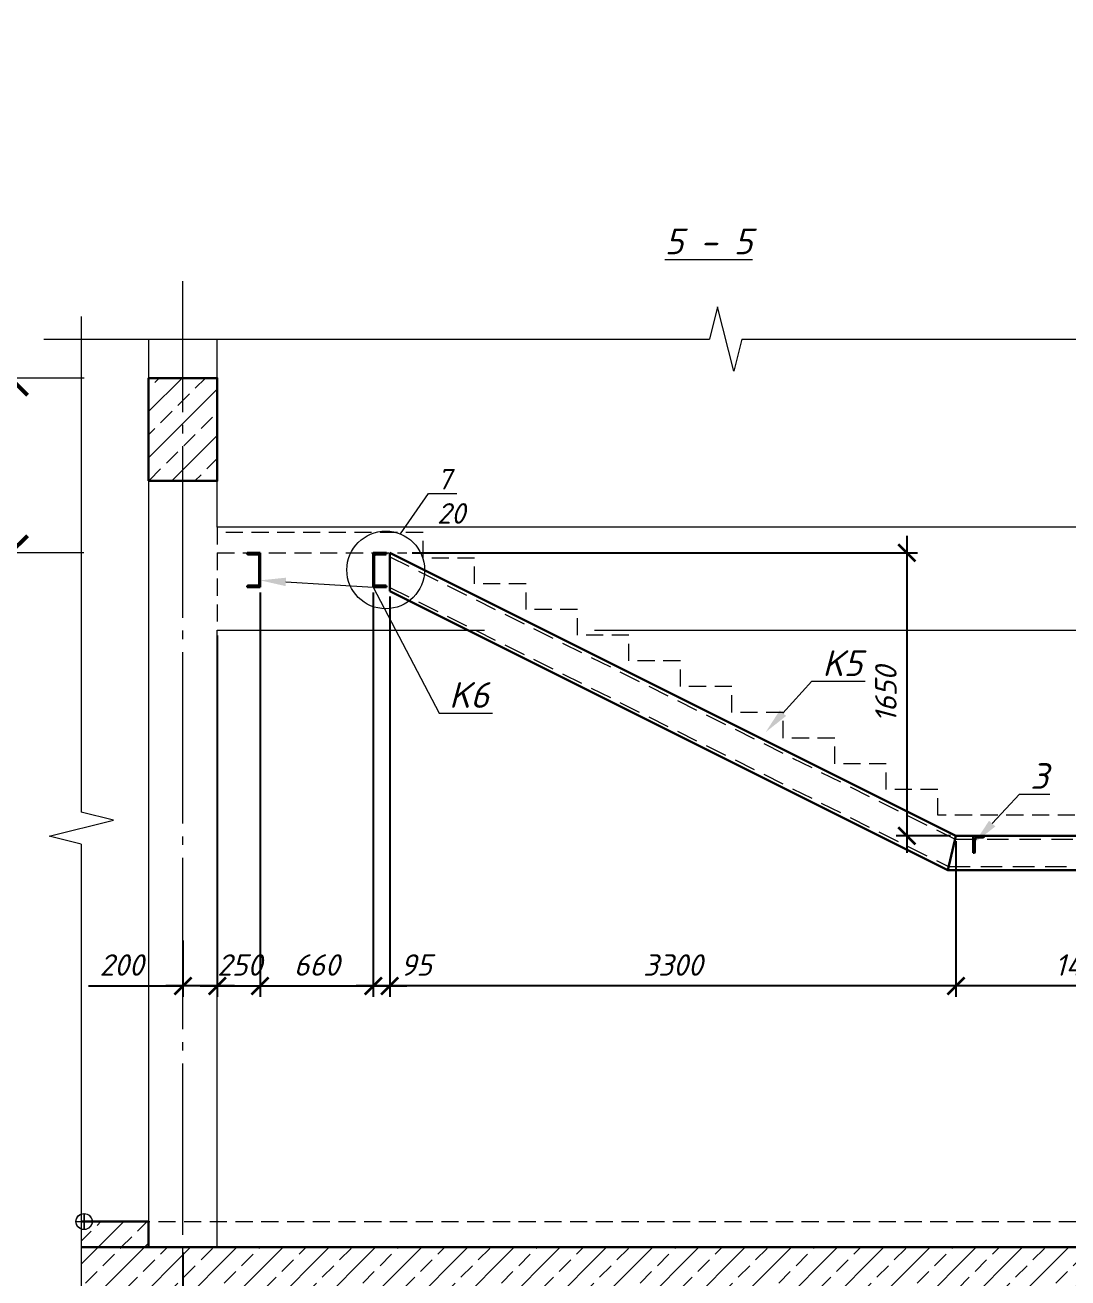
# Model space of a CAD drawing. Header units: millimetres. Extents: x -79646 to 95064, y -231229 to -58107.
# Drawn here: x -52923 to -46844, y -176068 to -168760 of the extents above; entities that cross this region are included whole.
import ezdxf
from ezdxf import colors
from ezdxf.entities.mleader import LeaderData, LeaderLine
from ezdxf.math import Vec2, Vec3

# ---------------------------------------------------------------- set-up
doc = ezdxf.new("R2010")
doc.units = ezdxf.units.MM
doc.header["$PDMODE"] = 3
for name, pattern in [('DASHED2', [0.375, 0.25, -0.125]), ('GOST2.303 5', [24, 20, -1.5, 1, -1.5]), ('HIDDEN', [0.375, 0.25, -0.125])]:
    doc.linetypes.add(name, pattern=pattern)
doc.layers.get('0').update_dxf_attribs({"lineweight": 5})
doc.layers.get('Defpoints').update_dxf_attribs({"lineweight": 0})
for name, color, linetype, lineweight in [('#Dimensions', 7, 'Continuous', 9), ('#Бетон вид', 22, 'Continuous', 18), ('#Бетон разрез', 22, 'Continuous', 30), ('#Выноски', 7, 'Continuous', 15), ('#Оси', 7, 'Continuous', 9), ('#разм', 7, 'Continuous', 9), ('A-okno', 7, 'Continuous', 0), ('k_ Металл', 1, 'Continuous', 30), ('k_ Металл_вид', 1, 'Continuous', 18), ('k_ Отметки', 251, 'Continuous', 9)]:
    doc.layers.add(name, color=color, linetype=linetype, lineweight=lineweight)
doc.layers.add('#Hatch', color=252, linetype='Continuous', lineweight=5, true_color=0x696969)
doc.layers.add('Штриховка', color=252, linetype='Continuous', lineweight=5, true_color=0x696969)
doc.styles.add('ESKDW', font='eskdw.shx', dxfattribs={"oblique": 15})
doc.styles.add('STEP PR', font='isocpeui.ttf')
doc.dimstyles.new('SPDS', dxfattribs={"dimscale": 50, "dimtxt": 2.5, "dimasz": 2, "dimexe": 1.25, "dimexo": 0.625, "dimtad": 1, "dimdec": 0, "dimrnd": 0.001, "dimtxsty": 'ESKDW', "dimblk": 'ARCHTICK', "dimcen": 2.5, "dimdle": 2, "dimclrd": 256, "dimclre": 256, "dimclrt": 7, "dimadec": 0, "dimazin": 2, "dimtfac": 0.75, "dimtdec": 0, "dimtmove": 1, "dimatfit": 3, "dimfxl": 1, "dimtolj": 1, "dimarcsym": 1})
doc.dimstyles.new('высотные отметки', dxfattribs={"dimtxt": 500, "dimasz": 100, "dimexe": 100, "dimexo": 0.625, "dimgap": 50, "dimtad": 1, "dimtih": 1, "dimtoh": 1, "dimdec": 3, "dimlfac": 0.001, "dimrnd": 0.005, "dimzin": 9, "dimtxsty": 'STEP PR', "dimblk": 'NONE', "dimcen": 100, "dimdle": 100, "dimse1": 1, "dimse2": 1, "dimsd1": 1, "dimsd2": 1, "dimadec": 0, "dimazin": 0, "dimtfac": 1, "dimtdec": 3, "dimtmove": 0, "dimatfit": 2, "dimldrblk": 'NONE', "dimfxl": 1, "dimarcsym": 0})
pattern_1 = [(45, (-115006.67, -53585.05), (-134.70384, 134.70384), []), (45, (-114871.96, -53585.05), (-134.70384, 134.70384), [95.25, -47.625])]

# ---------------------------------------------------------------- blocks, each defined once
blk = doc.blocks.new('*U697')
at = {"color": 0, "linetype": 'ByBlock', "lineweight": -2}
for p, q in [((19.27, 0), (19.582, 1.25)), ((19.582, 1.25), (20.207, -1.25)), ((19.27, 0), (0, 0)), ((20.207, -1.25), (20.52, 0)), ((39.79, 0), (20.52, 0))]:
    blk.add_line(p, q, dxfattribs=at)
blk = doc.blocks.new('*U137')
at = {"color": 0, "linetype": 'ByBlock', "lineweight": -2}
for p, q in [((25.871, 0), (26.183, 1.25)), ((26.183, 1.25), (26.808, -1.25)), ((25.871, 0), (0, 0)), ((26.808, -1.25), (27.121, 0)), ((52.991, 0), (27.121, 0))]:
    blk.add_line(p, q, dxfattribs=at)
blk = doc.blocks.new('*D694')
at = {"layer": 'Defpoints', "color": 0, "lineweight": 0, "ltscale": 3, "transparency": 16777216}
for p in [(4576313, -904320), (4575417, -914160), (4576313, -914160, 0)]:
    blk.add_point(p, dxfattribs=at)
at = {"layer": '#разм', "color": 0, "ltscale": 3, "transparency": 16777216, "insert": (4574872, -914560), "char_height": 250, "attachment_point": 5, "style": 'STEP PR'}
blk.add_mtext('+4,920', dxfattribs=at)
blk = doc.blocks.new('_None')
blk = doc.blocks.new('_ArchTick')
at = {"color": 0, "linetype": 'ByBlock', "const_width": 0.15}
blk.add_lwpolyline([(-0.5, -0.5), (0.5, 0.5)], dxfattribs=at)
blk = doc.blocks.new('*D179')
at = {"layer": '#Dimensions', "lineweight": -2, "transparency": 16777216}
for p, q in [((-52003.1, -175920.5), (-52003.1, -176890)), ((-46003.1, -175920.5), (-46003.1, -176890)), ((-52103.1, -176827.5), (-45903.1, -176827.5))]:
    blk.add_line(p, q, dxfattribs=at)
at = {"layer": 'Defpoints', "color": 0, "lineweight": 0, "transparency": 16777216}
for p in [(-52003.1, -175889.2), (-46003.1, -175889.2), (-46003.1, -176827.5)]:
    blk.add_point(p, dxfattribs=at)
at = {"layer": '#Dimensions', "lineweight": -2, "transparency": 16777216, "xscale": 100, "yscale": 100, "zscale": 100, "rotation": 180}
blk.add_blockref('_ArchTick', (-52003.1, -176827.5), dxfattribs=at)
at = {"layer": '#Dimensions', "lineweight": -2, "transparency": 16777216, "xscale": 100, "yscale": 100, "zscale": 100}
blk.add_blockref('_ArchTick', (-46003.1, -176827.5), dxfattribs=at)
at = {"layer": '#Dimensions', "transparency": 16777216, "insert": (-49003.1, -176705), "char_height": 125, "attachment_point": 5, "style": 'STEP PR'}
blk.add_mtext('\\A1;6000', dxfattribs=at)
blk = doc.blocks.new('*U104')
at = {"color": 0, "linetype": 'ByBlock', "lineweight": -2}
for p, q in [((0, 200), (0, 0)), ((0, 200), (76, 200)), ((5.2, 181.5), (5.2, 18.5)), ((14.7, 191), (70.5, 191)), ((76, 200), (76, 196.5)), ((0, 0), (76, 0)), ((14.7, 9), (70.5, 9)), ((76, 0), (76, 3.5))]:
    blk.add_line(p, q, dxfattribs=at)
for centre, radius, start, end in [((14.7, 181.5), 9.5, 90, 180), ((70.5, 196.5), 5.5, 270, 0), ((14.7, 18.5), 9.5, 180, 270), ((70.5, 3.5), 5.5, 0, 90)]:
    blk.add_arc(centre, radius, start, end, dxfattribs=at)
blk = doc.blocks.new('*D161')
at = {"layer": 'Defpoints', "color": 0, "lineweight": 0, "ltscale": 3, "transparency": 16777216}
for p in [(4574340, -916200), (4576313, -916200, 0), (4576313, -924000)]:
    blk.add_point(p, dxfattribs=at)
at = {"layer": '#разм', "color": 0, "ltscale": 3, "transparency": 16777216, "insert": (4574872, -915400), "char_height": 250, "attachment_point": 5, "style": 'STEP PR'}
blk.add_mtext('+3,900', dxfattribs=at)
blk = doc.blocks.new('*U260')
at = {"color": 0, "linetype": 'ByBlock', "lineweight": -2}
for p, q in [((-10, 20), (-10, 96.7)), ((0, 100), (-6.7, 100)), ((0, 0), (0, 100)), ((-63, 0), (-63, 6.7)), ((-63, 0), (0, 0)), ((-59.7, 10), (-20, 10))]:
    blk.add_line(p, q, dxfattribs=at)
for centre, radius, start, end in [((-6.7, 96.7), 3.3, 89.04503, 179.97781), ((-59.7, 6.7), 3.3, 90, 180), ((-20, 20), 10, 270, 0)]:
    blk.add_arc(centre, radius, start, end, dxfattribs=at)
blk = doc.blocks.new('*D192')
at = {"layer": '#Dimensions', "lineweight": -2, "transparency": 16777216}
for p, q in [((-47497.3, -173520.5), (-47497.3, -174427.8)), ((-46003.1, -173760.5), (-46003.1, -174427.8)), ((-45903.1, -174365.3), (-47597.3, -174365.3))]:
    blk.add_line(p, q, dxfattribs=at)
at = {"layer": 'Defpoints', "color": 0, "lineweight": 0, "transparency": 16777216}
for p in [(-47497.3, -173489.2), (-46003.1, -173729.2), (-47497.3, -174365.3)]:
    blk.add_point(p, dxfattribs=at)
at = {"layer": '#Dimensions', "lineweight": -2, "transparency": 16777216, "xscale": 100, "yscale": 100, "zscale": 100, "rotation": 180}
blk.add_blockref('_ArchTick', (-47497.3, -174365.3), dxfattribs=at)
at = {"layer": '#Dimensions', "lineweight": -2, "transparency": 16777216, "xscale": 100, "yscale": 100, "zscale": 100}
blk.add_blockref('_ArchTick', (-46003.1, -174365.3), dxfattribs=at)
at = {"layer": '#Dimensions', "transparency": 16777216, "insert": (-46750.2, -174242.8), "char_height": 125, "attachment_point": 5, "style": 'STEP PR'}
blk.add_mtext('\\A1;1495', dxfattribs=at)
blk = doc.blocks.new('*D193')
at = {"layer": '#Dimensions', "lineweight": -2, "transparency": 16777216}
for p, q in [((-50797.3, -172094.1), (-50797.3, -174427.8)), ((-47497.3, -173520.5), (-47497.3, -174427.8)), ((-47397.3, -174365.3), (-50897.3, -174365.3))]:
    blk.add_line(p, q, dxfattribs=at)
at = {"layer": 'Defpoints', "color": 0, "lineweight": 0, "transparency": 16777216}
for p in [(-50797.3, -172062.8), (-47497.3, -173489.2), (-50797.3, -174365.3)]:
    blk.add_point(p, dxfattribs=at)
at = {"layer": '#Dimensions', "lineweight": -2, "transparency": 16777216, "xscale": 100, "yscale": 100, "zscale": 100, "rotation": 180}
blk.add_blockref('_ArchTick', (-50797.3, -174365.3), dxfattribs=at)
at = {"layer": '#Dimensions', "lineweight": -2, "transparency": 16777216, "xscale": 100, "yscale": 100, "zscale": 100}
blk.add_blockref('_ArchTick', (-47497.3, -174365.3), dxfattribs=at)
at = {"layer": '#Dimensions', "transparency": 16777216, "insert": (-49147.3, -174242.8), "char_height": 125, "attachment_point": 5, "style": 'STEP PR'}
blk.add_mtext('\\A1;3300', dxfattribs=at)
blk = doc.blocks.new('*D194')
at = {"layer": '#Dimensions', "lineweight": -2, "transparency": 16777216}
for p, q in [((-51553.1, -172070.5), (-51553.1, -174427.8)), ((-51803.1, -172320.5), (-51803.1, -174427.8)), ((-51903.1, -174365.3), (-51453.1, -174365.3))]:
    blk.add_line(p, q, dxfattribs=at)
at = {"layer": 'Defpoints', "color": 0, "lineweight": 0, "transparency": 16777216}
for p in [(-51553.1, -172039.2), (-51803.1, -172289.2), (-51553.1, -174365.3)]:
    blk.add_point(p, dxfattribs=at)
at = {"layer": '#Dimensions', "lineweight": -2, "transparency": 16777216, "xscale": 100, "yscale": 100, "zscale": 100, "rotation": 180}
blk.add_blockref('_ArchTick', (-51803.1, -174365.3), dxfattribs=at)
at = {"layer": '#Dimensions', "lineweight": -2, "transparency": 16777216, "xscale": 100, "yscale": 100, "zscale": 100}
blk.add_blockref('_ArchTick', (-51553.1, -174365.3), dxfattribs=at)
at = {"layer": '#Dimensions', "transparency": 16777216, "insert": (-51672.2, -174242.8), "char_height": 125, "attachment_point": 5, "style": 'STEP PR'}
blk.add_mtext('\\A1;250', dxfattribs=at)
blk = doc.blocks.new('*D195')
at = {"layer": '#Dimensions', "lineweight": -2, "transparency": 16777216}
for p, q in [((-51553.1, -172070.5), (-51553.1, -174427.8)), ((-50893.3, -172070.5), (-50893.3, -174427.8)), ((-51653.1, -174365.3), (-50793.3, -174365.3))]:
    blk.add_line(p, q, dxfattribs=at)
at = {"layer": 'Defpoints', "color": 0, "lineweight": 0, "transparency": 16777216}
for p in [(-51553.1, -172039.2), (-50893.3, -172039.2), (-50893.3, -174365.3)]:
    blk.add_point(p, dxfattribs=at)
at = {"layer": '#Dimensions', "lineweight": -2, "transparency": 16777216, "xscale": 100, "yscale": 100, "zscale": 100, "rotation": 180}
blk.add_blockref('_ArchTick', (-51553.1, -174365.3), dxfattribs=at)
at = {"layer": '#Dimensions', "lineweight": -2, "transparency": 16777216, "xscale": 100, "yscale": 100, "zscale": 100}
blk.add_blockref('_ArchTick', (-50893.3, -174365.3), dxfattribs=at)
at = {"layer": '#Dimensions', "transparency": 16777216, "insert": (-51223.2, -174242.8), "char_height": 125, "attachment_point": 5, "style": 'STEP PR'}
blk.add_mtext('\\A1;660', dxfattribs=at)
blk = doc.blocks.new('*D196')
at = {"layer": '#Dimensions', "lineweight": -2, "transparency": 16777216}
for p, q in [((-50893.3, -172070.5), (-50893.3, -174427.8)), ((-50797.3, -172094.1), (-50797.3, -174427.8)), ((-50893.3, -174365.3), (-50993.3, -174365.3)), ((-50797.3, -174365.3), (-50893.3, -174365.3)), ((-50797.3, -174365.3), (-50697.3, -174365.3))]:
    blk.add_line(p, q, dxfattribs=at)
at = {"layer": 'Defpoints', "color": 0, "lineweight": 0, "transparency": 16777216}
for p in [(-50893.3, -172039.2), (-50797.3, -172062.8), (-50893.3, -174365.3)]:
    blk.add_point(p, dxfattribs=at)
at = {"layer": '#Dimensions', "lineweight": -2, "transparency": 16777216, "xscale": 100, "yscale": 100, "zscale": 100}
blk.add_blockref('_ArchTick', (-50893.3, -174365.3), dxfattribs=at)
at = {"layer": '#Dimensions', "lineweight": -2, "transparency": 16777216, "xscale": 100, "yscale": 100, "zscale": 100, "rotation": 180}
blk.add_blockref('_ArchTick', (-50797.3, -174365.3), dxfattribs=at)
at = {"layer": '#Dimensions', "transparency": 16777216, "insert": (-50643.3, -174242.8), "char_height": 125, "attachment_point": 5, "style": 'STEP PR'}
blk.add_mtext('\\A1;95', dxfattribs=at)
blk = doc.blocks.new('*D197')
at = {"layer": '#Dimensions', "lineweight": -2, "transparency": 16777216}
for p, q in [((-47782.9, -171739.2), (-47782.9, -173589.2)), ((-50666, -171839.2), (-47720.4, -171839.2)), ((-47528.5, -173489.2), (-47845.4, -173489.2))]:
    blk.add_line(p, q, dxfattribs=at)
at = {"layer": 'Defpoints', "color": 0, "lineweight": 0, "transparency": 16777216}
for p in [(-50697.3, -171839.2), (-47782.9, -173489.2), (-47497.3, -173489.2)]:
    blk.add_point(p, dxfattribs=at)
at = {"layer": '#Dimensions', "lineweight": -2, "transparency": 16777216, "xscale": 100, "yscale": 100, "zscale": 100}
for p, rotation in [((-47782.9, -171839.2), 90), ((-47782.9, -173489.2), 270)]:
    blk.add_blockref('_ArchTick', p, dxfattribs=dict(at, rotation=rotation))
at = {"layer": '#Dimensions', "transparency": 16777216, "insert": (-47905.4, -172664.2), "char_height": 125, "attachment_point": 5, "rotation": 90, "style": 'STEP PR'}
blk.add_mtext('\\A1;1650', dxfattribs=at)
blk = doc.blocks.new('*D311')
at = {"layer": '#Dimensions', "lineweight": -2, "transparency": 16777216}
for p, q in [((-51803.1, -172320.5), (-51803.1, -174427.8)), ((-52003.1, -174099.4), (-52003.1, -174427.8)), ((-52553.8, -174365.3), (-52003.1, -174365.3)), ((-51703.1, -174365.3), (-52103.1, -174365.3))]:
    blk.add_line(p, q, dxfattribs=at)
at = {"layer": 'Defpoints', "color": 0, "lineweight": 0, "transparency": 16777216}
for p in [(-51803.1, -172289.2), (-52003.1, -174068.2), (-52003.1, -174365.3)]:
    blk.add_point(p, dxfattribs=at)
at = {"layer": '#Dimensions', "lineweight": -2, "transparency": 16777216, "xscale": 100, "yscale": 100, "zscale": 100, "rotation": 180}
blk.add_blockref('_ArchTick', (-52003.1, -174365.3), dxfattribs=at)
at = {"layer": '#Dimensions', "lineweight": -2, "transparency": 16777216, "xscale": 100, "yscale": 100, "zscale": 100}
blk.add_blockref('_ArchTick', (-51803.1, -174365.3), dxfattribs=at)
at = {"layer": '#Dimensions', "transparency": 16777216, "insert": (-52361, -174242.8), "char_height": 125, "attachment_point": 5, "style": 'STEP PR'}
blk.add_mtext('\\A1;200', dxfattribs=at)
blk = doc.blocks.new('*U693')
at = {"layer": '#разм', "ltscale": 100, "elevation": 0}
blk.add_lwpolyline([(4576313.4569, -914160.1311), (4575303.9815, -914160.1311)], dxfattribs=at)
at = {"layer": 'A-okno', "color": 0, "lineweight": 50, "ltscale": 100, "elevation": 0}
blk.add_lwpolyline([(4575453.9815, -914160.1311), (4575653.9814, -914360.131)], dxfattribs=at)
at = {"layer": 'Defpoints', "color": 253, "lineweight": 15, "ltscale": 3, "elevation": 0}
blk.add_lwpolyline([(4576313.4569, -923906.6603), (4576313.4569, -924093.8923)], dxfattribs=at)
at = {"layer": 'Defpoints', "color": 253, "ltscale": 3, "elevation": 0}
blk.add_lwpolyline([(4576219.8409, -924000.2763), (4576407.0728, -924000.2763)], dxfattribs=at)
at = {"layer": 'Defpoints', "color": 253, "lineweight": 15, "ltscale": 3}
blk.add_circle((4576313.4569, -924000.2763, 0), 93.616, dxfattribs=at)
at = {"layer": '#разм', "ltscale": 3}
dim = blk.add_linear_dim(base=(4575416.9407, -914160.1311), p1=(4576313.4569, -904319.8407), p2=(4576313.4569, -914160.1311, 0), angle=270, dimstyle='высотные отметки', override={"dimtxt": 250, "dimlfac": 0.0005, "dimrnd": 0.005, "dimzin": 1, "dimpost": '+<>'}, dxfattribs=at)
dim.commit()
dim.dimension.update_dxf_attribs({"geometry": '*D694', "text_midpoint": (4574872.0543, -914760.1311), "dimtype": 160})
blk = doc.blocks.new('*U160')
at = {"layer": '#разм', "ltscale": 100, "elevation": 0}
for points in [[(4575453.9815, -915600.4215), (4574252.0497, -915600.4215)], [(4575453.9815, -916200.4215), (4575453.9815, -915600.4215)], [(4576313.4569, -916200.4215), (4575303.9815, -916200.4215)]]:
    blk.add_lwpolyline(points, dxfattribs=at)
at = {"layer": 'A-okno', "color": 0, "lineweight": 50, "ltscale": 100, "elevation": 0}
for points in [[(4575453.9815, -916200.4215), (4575253.9816, -916000.4216)], [(4575453.9815, -916200.4215), (4575653.9814, -916000.4216)]]:
    blk.add_lwpolyline(points, dxfattribs=at)
at = {"layer": 'Defpoints', "color": 253, "lineweight": 15, "ltscale": 3, "elevation": 0}
blk.add_lwpolyline([(4576313.4569, -923906.6603), (4576313.4569, -924093.8923)], dxfattribs=at)
at = {"layer": 'Defpoints', "color": 253, "ltscale": 3, "elevation": 0}
blk.add_lwpolyline([(4576219.8409, -924000.2763), (4576407.0728, -924000.2763)], dxfattribs=at)
at = {"layer": 'Defpoints', "color": 253, "lineweight": 15, "ltscale": 3}
blk.add_circle((4576313.4569, -924000.2763, 0), 93.616, dxfattribs=at)
at = {"layer": '#разм', "ltscale": 3}
dim = blk.add_linear_dim(base=(4574340.0468, -916200.4215), p1=(4576313.4569, -924000.4215), p2=(4576313.4569, -916200.4215, 0), angle=90, dimstyle='высотные отметки', override={"dimtxt": 250, "dimlfac": 0.0005, "dimrnd": 0.005, "dimzin": 1, "dimpost": '+<>'}, dxfattribs=at)
dim.commit()
dim.dimension.update_dxf_attribs({"geometry": '*D161', "text_midpoint": (4574872.0543, -915600.4215), "dimtype": 160})

msp = doc.modelspace()

# ---------------------------------------------------------------- hatches: boundary and pattern name
at = {"layer": '#Hatch'}
h = msp.add_hatch(dxfattribs=at)
h.set_pattern_fill('ANSI33', color=256, scale=30, style=0)
h.set_pattern_definition([(45, (-128893.03, -53575.92), (-134.70384, 134.70384), []), (45, (-128758.33, -53575.92), (-134.70384, 134.70384), [95.25, -47.625])])
h.paths.add_polyline_path([(-49852.48817, -186378.11106), (-50012.48817, -186378.11106), (-50009.22277, -189766.79113), (-49852.48817, -189767.15354)])
h.paths.add_polyline_path([(-49852.48817, -189767.15354), (-50009.22277, -189766.79113), (-50008.21918, -190808.27596), (-49852.48817, -190808.1259)])
h.paths.add_polyline_path([(-49852.48817, -191828.11106), (-50007.23629, -191828.27501), (-50007.0919, -191978.11106), (-49852.48817, -191978.11106)])
h.paths.add_polyline_path([(-45702.48817, -189978.11106), (-45862.48817, -189978.11106), (-45862.48817, -191978.11106), (-45702.48817, -191978.11106)])
h.paths.add_polyline_path([(-45702.48817, -188448.99571), (-45862.48817, -188580.27086), (-45862.48817, -189578.11106), (-45702.48817, -189578.11106)])
h.paths.add_polyline_path([(-45702.48817, -186176.74947), (-45862.48817, -186176.3795), (-45862.48817, -188580.27086), (-45702.48817, -188448.99571)])
h.paths.add_polyline_path([(-62310.57482, -172610.20078), (-61987.05209, -172610.20078), (-61987.05209, -172250.20078), (-62310.57482, -172250.20078)], flags=9)
h.paths.add_polyline_path([(-63060.23617, -175296.31412), (-62761.03163, -175296.31412), (-62761.03163, -174936.31412), (-63060.23617, -174936.31412)], flags=9)
h.paths.add_polyline_path([(-63116.56913, -177271.29851), (-62683.0464, -177271.29851), (-62683.0464, -176971.29851), (-63116.56913, -176971.29851)], flags=9)
h.paths.add_polyline_path([(-64612.9471, -172676.17789), (-64289.53801, -172676.17789), (-64289.53801, -172316.17789), (-64612.9471, -172316.17789)], flags=9)
h.paths.add_polyline_path([(-59803.09017, -193472.71494), (-59369.56745, -193472.71494), (-59369.56745, -193172.71494), (-59803.09017, -193172.71494)], flags=9)
h.paths.add_polyline_path([(-48309.10991, -172645.97606), (-47985.58719, -172645.97606), (-47985.58719, -172285.97606), (-48309.10991, -172285.97606)], flags=9)
h.paths.add_polyline_path([(-49230.20197, -177271.29851), (-48796.67924, -177271.29851), (-48796.67924, -176971.29851), (-49230.20197, -176971.29851)], flags=9)
h.paths.add_polyline_path([(-50481.66116, -172831.418), (-50158.25207, -172831.418), (-50158.25207, -172471.418), (-50481.66116, -172471.418)], flags=9)
h.paths.add_polyline_path([(-39222.19434, -175677.76687), (-38788.67161, -175677.76687), (-38788.67161, -175377.76687), (-39222.19434, -175377.76687)], flags=9)
h.paths.add_polyline_path([(-61835.66593, -193472.71494), (-61492.7682, -193472.71494), (-61492.7682, -193172.71494), (-61835.66593, -193172.71494)], flags=9)
h.paths.add_polyline_path([(-49789.25901, -193484.3199), (-49446.36128, -193484.3199), (-49446.36128, -193184.3199), (-49789.25901, -193184.3199)], flags=9)
h.paths.add_polyline_path([(-47756.68325, -193484.3199), (-47323.16052, -193484.3199), (-47323.16052, -193184.3199), (-47756.68325, -193184.3199)], flags=9)
h.paths.add_polyline_path([(-50915.82467, -188189.80578), (-50915.82467, -187756.28305), (-51215.82467, -187756.28305), (-51215.82467, -188189.80578)], flags=9)
h.paths.add_polyline_path([(-50907.50054, -191196.4235), (-50907.50054, -190750.02199), (-51207.50054, -190750.02199), (-51207.50054, -191196.4235)], flags=9)
h.paths.add_polyline_path([(-51177.59874, -189392.70366), (-51177.59874, -188959.18094), (-51477.59874, -188959.18094), (-51477.59874, -189392.70366)], flags=9)
h.paths.add_polyline_path([(-60124.91783, -193754.41743), (-59704.46328, -193754.41743), (-59704.46328, -193454.41743), (-60124.91783, -193454.41743)], flags=9)
h.paths.add_polyline_path([(-48078.5109, -193746.78595), (-47658.05636, -193746.78595), (-47658.05636, -193446.78595), (-48078.5109, -193446.78595)], flags=9)
h.paths.add_polyline_path([(-63197.76181, -189393.58944), (-63197.76181, -188960.06671), (-63497.76181, -188960.06671), (-63497.76181, -189393.58944)], flags=9)
h.paths.add_polyline_path([(-62851.65227, -188190.70118), (-62851.65227, -187757.17846), (-63151.65227, -187757.17846), (-63151.65227, -188190.70118)], flags=9)
h.paths.add_polyline_path([(-62851.65227, -191197.14058), (-62851.65227, -190750.73906), (-63151.65227, -190750.73906), (-63151.65227, -191197.14058)], flags=9)
h.paths.add_polyline_path([(-59958.51393, -188322.90716), (-59634.99121, -188322.90716), (-59634.99121, -187962.90716), (-59958.51393, -187962.90716)], flags=9)
h.paths.add_polyline_path([(-59788.67043, -188770.93699), (-59489.46588, -188770.93699), (-59489.46588, -188410.93699), (-59788.67043, -188410.93699)], flags=9)
h.paths.add_polyline_path([(-59028.35772, -191411.01443), (-58704.94863, -191411.01443), (-58704.94863, -191051.01443), (-59028.35772, -191051.01443)], flags=9)
h.paths.add_polyline_path([(-59531.92947, -185852.52712), (-59356.92947, -185852.52712), (-59356.92947, -185492.52712), (-59531.92947, -185492.52712)], flags=9)
h.paths.add_polyline_path([(-60741.0809, -174160.85041), (-60441.87635, -174160.85041), (-60441.87635, -173800.85041), (-60741.0809, -173800.85041)], flags=9)
h.paths.add_polyline_path([(-45726.94631, -174082.02098), (-45551.94631, -174082.02098), (-45551.94631, -173722.02098), (-45726.94631, -173722.02098)], flags=9)
h.paths.add_polyline_path([(-46979.25733, -174066.75703), (-46779.93915, -174066.75703), (-46779.93915, -173706.75703), (-46979.25733, -173706.75703)], flags=9)
h.paths.add_polyline_path([(-39504.81326, -174974.80239), (-39181.29053, -174974.80239), (-39181.29053, -174614.80239), (-39504.81326, -174614.80239)], flags=9)
h.paths.add_polyline_path([(-38424.19741, -174050.53536), (-38100.78832, -174050.53536), (-38100.78832, -173690.53536), (-38424.19741, -173690.53536)], flags=9)
h.paths.add_polyline_path([(-46914.77454, -174375.79646), (-46503.60029, -174375.79646), (-46503.60029, -174075.79646), (-46914.77454, -174075.79646)], flags=9)
h.paths.add_polyline_path([(-49251.47779, -174377.40631), (-48817.95506, -174377.40631), (-48817.95506, -174077.40631), (-49251.47779, -174077.40631)], flags=9)
h.paths.add_polyline_path([(-51831.04812, -174375.79646), (-51488.15039, -174375.79646), (-51488.15039, -174075.79646), (-51831.04812, -174075.79646)], flags=9)
h.paths.add_polyline_path([(-51344.77264, -174375.79646), (-51001.87491, -174375.79646), (-51001.87491, -174075.79646), (-51344.77264, -174075.79646)], flags=9)
h.paths.add_polyline_path([(-50643.27271, -174377.40631), (-50387.4015, -174377.40631), (-50387.4015, -174077.40631), (-50643.27271, -174077.40631)], flags=9)
h.paths.add_polyline_path([(-47641.60802, -172877.8822), (-47641.60802, -172470.30644), (-47941.60802, -172470.30644), (-47941.60802, -172877.8822)], flags=9)
h.paths.add_polyline_path([(-40711.68297, -175288.8437), (-40355.90646, -175288.8437), (-40355.90646, -174988.8437), (-40711.68297, -174988.8437)], flags=9)
h.paths.add_polyline_path([(-40179.77009, -175288.8437), (-39836.87237, -175288.8437), (-39836.87237, -174988.8437), (-40179.77009, -174988.8437)], flags=9)
h.paths.add_polyline_path([(-39520.88268, -175298.41491), (-39187.45465, -175298.41491), (-39187.45465, -174998.41491), (-39520.88268, -174998.41491)], flags=9)
h.paths.add_polyline_path([(-38906.04094, -173396.14402), (-38906.04094, -173053.24629), (-39206.04094, -173053.24629), (-39206.04094, -173396.14402)], flags=9)
h.paths.add_polyline_path([(-38887.02134, -172604.48902), (-38887.02134, -172352.21629), (-39187.02134, -172352.21629), (-39187.02134, -172604.48902)], flags=9)
h.paths.add_polyline_path([(-47912.10701, -188431.41225), (-47588.58428, -188431.41225), (-47588.58428, -188071.41225), (-47912.10701, -188071.41225)], flags=9)
h.paths.add_polyline_path([(-47742.26351, -188879.44207), (-47443.05896, -188879.44207), (-47443.05896, -188519.44207), (-47742.26351, -188519.44207)], flags=9)
h.paths.add_polyline_path([(-60520.59448, -187033.74112), (-60321.2763, -187033.74112), (-60321.2763, -186673.74112), (-60520.59448, -186673.74112)], flags=9)
h.paths.add_polyline_path([(-58864.56134, -186958.20633), (-58665.24316, -186958.20633), (-58665.24316, -186598.20633), (-58864.56134, -186598.20633)], flags=9)
h.paths.add_polyline_path([(-48474.18756, -187079.55476), (-48274.86938, -187079.55476), (-48274.86938, -186719.55476), (-48474.18756, -186719.55476)], flags=9)
h.paths.add_polyline_path([(-46818.15442, -187004.01997), (-46618.83624, -187004.01997), (-46618.83624, -186644.01997), (-46818.15442, -186644.01997)], flags=9)
h.paths.add_polyline_path([(-47514.44264, -186510.86031), (-47339.44264, -186510.86031), (-47339.44264, -186150.86031), (-47514.44264, -186150.86031)], flags=9)
h.paths.add_polyline_path([(-38816.6098, -175288.8437), (-38409.03404, -175288.8437), (-38409.03404, -174988.8437), (-38816.6098, -174988.8437)], flags=9)
h.paths.add_polyline_path([(-37621.59904, -175288.8437), (-37275.10283, -175288.8437), (-37275.10283, -174988.8437), (-37621.59904, -174988.8437)], flags=9)
h.paths.add_polyline_path([(-57331.67115, -192108.66588), (-57331.67115, -191808.47552), (-57528.13652, -191755.83278), (-57528.13652, -192056.02314)], flags=9)
h.paths.add_polyline_path([(-57333.52032, -191503.55217), (-57333.52032, -191203.36181), (-57533.68403, -191149.72811), (-57533.68403, -191449.91847)], flags=9)
h.paths.add_polyline_path([(-57331.67115, -190552.74633), (-57331.67115, -190221.30597), (-57528.13652, -190168.66324), (-57528.13652, -190500.1036)], flags=9)
h.paths.add_polyline_path([(-60349.92149, -185399.51239), (-60117.38361, -185399.51239), (-60117.38361, -185137.01239), (-60349.92149, -185137.01239)], flags=9)
h.paths.add_polyline_path([(-60349.92149, -193260.10177), (-60117.38361, -193260.10177), (-60117.38361, -192997.60177), (-60349.92149, -192997.60177)], flags=9)
h.paths.add_polyline_path([(-58598.52368, -185399.51239), (-58394.35701, -185399.51239), (-58394.35701, -185137.01239), (-58598.52368, -185137.01239)], flags=9)
h.paths.add_polyline_path([(-58598.52368, -193260.10177), (-58394.35701, -193260.10177), (-58394.35701, -192997.60177), (-58598.52368, -192997.60177)], flags=9)
h.paths.add_polyline_path([(-56627.79001, -191733.87731), (-56395.38471, -191733.87731), (-56395.38471, -191471.37731), (-56627.79001, -191471.37731)], flags=9)
h.paths.add_polyline_path([(-63977.79925, -191733.87731), (-63745.39394, -191733.87731), (-63745.39394, -191471.37731), (-63977.79925, -191471.37731)], flags=9)
h.paths.add_polyline_path([(-48303.51457, -185018.79339), (-48070.97669, -185018.79339), (-48070.97669, -184756.29339), (-48303.51457, -184756.29339)], flags=9)
h.paths.add_polyline_path([(-48303.51457, -193271.70672), (-48070.97669, -193271.70672), (-48070.97669, -193009.20672), (-48303.51457, -193009.20672)], flags=9)
h.paths.add_polyline_path([(-46552.11675, -185018.79339), (-46347.95009, -185018.79339), (-46347.95009, -184756.29339), (-46552.11675, -184756.29339)], flags=9)
h.paths.add_polyline_path([(-46552.11675, -193271.70672), (-46347.95009, -193271.70672), (-46347.95009, -193009.20672), (-46552.11675, -193009.20672)], flags=9)
h.paths.add_polyline_path([(-44581.38309, -191745.48226), (-44348.97778, -191745.48226), (-44348.97778, -191482.98226), (-44581.38309, -191482.98226)], flags=9)
h.paths.add_polyline_path([(-51931.39232, -191745.48226), (-51698.98702, -191745.48226), (-51698.98702, -191482.98226), (-51931.39232, -191482.98226)], flags=9)
h.paths.add_polyline_path([(-49246.17189, -185834.97516), (-48890.39537, -185834.97516), (-48890.39537, -185534.97516), (-49246.17189, -185534.97516)], flags=9)
h.paths.add_polyline_path([(-48714.25901, -185834.97516), (-48371.36128, -185834.97516), (-48371.36128, -185534.97516), (-48714.25901, -185534.97516)], flags=9)
h.paths.add_polyline_path([(-47878.7287, -185834.97516), (-47484.22113, -185834.97516), (-47484.22113, -185534.97516), (-47878.7287, -185534.97516)], flags=9)
h.paths.add_polyline_path([(-46974.25901, -185834.97516), (-46631.36128, -185834.97516), (-46631.36128, -185534.97516), (-46974.25901, -185534.97516)], flags=9)
h.paths.add_polyline_path([(-46316.08666, -185833.36531), (-45999.1359, -185833.36531), (-45999.1359, -185533.36531), (-46316.08666, -185533.36531)], flags=9)
h.paths.add_polyline_path([(-45367.87551, -187332.74141), (-45367.87551, -187015.79065), (-45667.87551, -187015.79065), (-45667.87551, -187332.74141)], flags=9)
h.paths.add_polyline_path([(-45012.76919, -188456.56926), (-43948.67828, -188456.56926), (-43948.67828, -187596.56926), (-45012.76919, -187596.56926)], flags=9)
h.paths.add_polyline_path([(-39367.64857, -171654.0946), (-38767.42369, -171654.0946), (-38767.42369, -171297.0856), (-39367.64857, -171297.0856)], flags=9)
h.paths.add_polyline_path([(-62997.02839, -169166.59925), (-62451.11385, -169166.59925), (-62451.11385, -168809.59026), (-62997.02839, -168809.59026)], flags=9)
h.paths.add_polyline_path([(-49086.15084, -169216.63377), (-48485.92595, -169216.63377), (-48485.92595, -168859.62478), (-49086.15084, -168859.62478)], flags=9)
h.paths.add_polyline_path([(-52123.23227, -178183.40649), (-51883.005, -178183.40649), (-51883.005, -177920.90649), (-52123.23227, -177920.90649)], flags=9)
h.paths.add_polyline_path([(-46123.29856, -178183.40649), (-45882.93871, -178183.40649), (-45882.93871, -177920.90649), (-46123.29856, -177920.90649)], flags=9)
h.paths.add_polyline_path([(-37364.2682, -176173.46235), (-37131.73032, -176173.46235), (-37131.73032, -175910.96235), (-37364.2682, -175910.96235)], flags=9)
h.paths.add_polyline_path([(-40868.74263, -176176.27959), (-40627.25589, -176176.27959), (-40627.25589, -175910.39891), (-40868.74263, -175910.39891)], flags=9)
h.paths.add_polyline_path([(-64050.06296, -189897.75611), (-63574.116, -189897.75611), (-63574.116, -189635.25611), (-64050.06296, -189635.25611)], flags=9)
h.paths.add_polyline_path([(-63932.2694, -186297.75611), (-63691.90956, -186297.75611), (-63691.90956, -186035.25611), (-63932.2694, -186035.25611)], flags=9)
h.paths.add_polyline_path([(-63932.20312, -192297.75611), (-63691.97584, -192297.75611), (-63691.97584, -192035.25611), (-63932.20312, -192035.25611)], flags=9)
h.paths.add_polyline_path([(-57945.16404, -194408.70018), (-57712.62616, -194408.70018), (-57712.62616, -194146.20018), (-57945.16404, -194146.20018)], flags=9)
h.paths.add_polyline_path([(-61449.63847, -194411.51741), (-61208.15173, -194411.51741), (-61208.15173, -194145.63673), (-61449.63847, -194145.63673)], flags=9)
h.paths.add_polyline_path([(-62089.99358, -194408.70018), (-61867.79661, -194408.70018), (-61867.79661, -194146.20018), (-62089.99358, -194146.20018)], flags=9)
h.paths.add_polyline_path([(-51941.89892, -189895.27866), (-51465.95195, -189895.27866), (-51465.95195, -189632.77866), (-51941.89892, -189632.77866)], flags=9)
h.paths.add_polyline_path([(-51824.10536, -186295.27866), (-51583.74551, -186295.27866), (-51583.74551, -186032.77866), (-51824.10536, -186032.77866)], flags=9)
h.paths.add_polyline_path([(-51824.03907, -192295.27866), (-51583.8118, -192295.27866), (-51583.8118, -192032.77866), (-51824.03907, -192032.77866)], flags=9)
h.paths.add_polyline_path([(-45898.75711, -194420.30513), (-45666.21923, -194420.30513), (-45666.21923, -194157.80513), (-45898.75711, -194157.80513)], flags=9)
h.paths.add_polyline_path([(-49403.23154, -194423.12236), (-49161.7448, -194423.12236), (-49161.7448, -194157.24168), (-49403.23154, -194157.24168)], flags=9)
h.paths.add_polyline_path([(-50043.58666, -194420.30513), (-49821.38969, -194420.30513), (-49821.38969, -194157.80513), (-50043.58666, -194157.80513)], flags=9)
h.paths.add_polyline_path([(-66009.59943, -178183.40649), (-65769.37216, -178183.40649), (-65769.37216, -177920.90649), (-66009.59943, -177920.90649)], flags=9)
h.paths.add_polyline_path([(-60009.66572, -178183.40649), (-59769.30587, -178183.40649), (-59769.30587, -177920.90649), (-60009.66572, -177920.90649)], flags=9)
at = {"layer": 'Штриховка'}
h = msp.add_hatch(dxfattribs=at)
h.set_pattern_fill('ANSI33', color=256, scale=30)
h.set_pattern_definition(pattern_1)
h.paths.add_polyline_path([(-52003.11863, -170819.23508), (-52203.11863, -170819.23508), (-52203.11863, -171419.23508), (-52003.11863, -171419.23508)])
h.paths.add_polyline_path([(-51803.11863, -170819.23508), (-52003.11863, -170819.23508), (-52003.11863, -171419.23508), (-51803.11863, -171419.23508)])
h = msp.add_hatch(dxfattribs=at)
h.set_pattern_fill('ANSI33', color=256, scale=30)
h.set_pattern_definition(pattern_1)
h.paths.add_polyline_path([(-44996.3796, -171889.23508), (-44996.3796, -171689.23508), (-46383.11863, -171689.23508), (-46383.11863, -171889.23508)])
h.paths.add_polyline_path([(-52596.36788, -175889.23508), (-52596.36788, -176289.23508), (-44996.3796, -176289.23508), (-44996.3796, -175889.23508)])
h = msp.add_hatch(dxfattribs=at)
h.set_pattern_fill('ANSI33', color=256, scale=30)
h.set_pattern_definition(pattern_1)
h.paths.add_polyline_path([(-52283.11863, -175769.23508), (-52203.11863, -175769.23508), (-52203.11863, -175739.23508), (-52596.36788, -175739.23508), (-52596.36788, -175889.23508), (-52283.11863, -175889.23508)])
h.paths.add_polyline_path([(-52203.11863, -175769.23508), (-52283.11863, -175769.23508), (-52283.11863, -175889.23508), (-52203.11863, -175889.23508)], flags=17)

# ---------------------------------------------------------------- linework, layer by layer
at = {"layer": '#Бетон вид'}
for points in [[(-52203.11863, -170592.05517), (-52203.11863, -175889.23508), (-51803.11863, -175889.23508), (-51803.11863, -172289.23508), (-50244.49631, -172289.23508)], [(-46203.11863, -171689.23508), (-51803.11863, -171689.23508), (-51803.11863, -170592.05517)], [(-49603.11863, -172289.23508), (-46203.11863, -172289.23508), (-46203.11863, -175889.23508), (-45803.11863, -175889.23508), (-45803.11863, -172289.23508), (-44996.3796, -172289.23508)]]:
    msp.add_lwpolyline(points, dxfattribs=at)
at = {"layer": '#Бетон вид', "linetype": 'DASHED2', "ltscale": 400}
for points in [[(-51803.11863, -171689.23508), (-51803.11863, -172289.23508)], [(-46503.11863, -173369.23508), (-47603.11863, -173369.23508), (-47603.11863, -173219.23508), (-47903.11863, -173219.23508), (-47903.11863, -173069.23508), (-48203.11863, -173069.23508), (-48203.11863, -172919.23508), (-48503.11863, -172919.23508), (-48503.11863, -172769.23508), (-48803.11863, -172769.23508), (-48803.11863, -172619.23508), (-49103.11863, -172619.23508), (-49103.11863, -172469.23508), (-49403.11863, -172469.23508), (-49403.11863, -172319.23508), (-49703.11863, -172319.23508), (-49703.11863, -172169.23508), (-50003.11863, -172169.23508), (-50003.11863, -172019.23508), (-50303.11863, -172019.23508), (-50303.11863, -171869.23508), (-50603.11863, -171869.23508), (-50603.11863, -171719.23508), (-51803.11863, -171719.23508)], [(-51803.11863, -171839.23508), (-50697.28271, -171839.23508)], [(-52596.36788, -175739.23508), (-44996.3796, -175739.23508)]]:
    msp.add_lwpolyline(points, dxfattribs=at)
at = {"layer": '#Бетон разрез'}
msp.add_lwpolyline([(-52203.11863, -171419.23508), (-51803.11863, -171419.23508), (-51803.11863, -170819.23508), (-52203.11863, -170819.23508)], close=True, dxfattribs=at)
for points in [[(-52596.36788, -175889.23508), (-52203.11863, -175889.23508), (-52203.11863, -175739.23508), (-52596.36788, -175739.23508)], [(-44996.3796, -175889.23508), (-52596.36788, -175889.23508)]]:
    msp.add_lwpolyline(points, dxfattribs=at)
at = {"layer": '#Выноски'}
msp.add_circle((-50820.89464, -171938.39941), 226.67101, dxfattribs=at)
at = {"layer": '#Оси', "linetype": 'GOST2.303 5', "ltscale": 50}
msp.add_lwpolyline([(-52003.11863, -177017.42687), (-52003.11863, -170254.87561)], dxfattribs=at)
at = {"layer": 'k_ Металл'}
for points in [[(-50797.28271, -171839.23508), (-47497.28271, -173489.23508), (-46003.11863, -173489.23508)], [(-50797.28271, -171839.23508), (-50797.28271, -172062.84187)], [(-50797.28271, -172062.84187), (-47544.49631, -173689.23508), (-46003.11863, -173689.23508)], [(-47497.28271, -173489.23508), (-47544.49631, -173689.23508)]]:
    msp.add_lwpolyline(points, dxfattribs=at)
at = {"layer": 'k_ Металл_вид', "linetype": 'HIDDEN', "ltscale": 500}
for points in [[(-50797.28271, -171861.59576), (-47502.00407, -173509.23508), (-46003.11863, -173509.23508)], [(-50797.28271, -172040.48119), (-47539.77495, -173669.23508), (-46003.11863, -173669.23508)]]:
    msp.add_lwpolyline(points, dxfattribs=at)

# ---------------------------------------------------------------- block references
at = {"layer": '#разм', "lineweight": 15, "xscale": 0.5, "yscale": 0.5, "zscale": 0.5}
for name, p in [('*U693', (-2340735.5089, 286260.83047, 0)), ('*U160', (-2340736.87502, 286260.97568, 0))]:
    msp.add_blockref(name, p, dxfattribs=at)
at = {"xscale": -150, "yscale": -150, "zscale": -150}
msp.add_blockref('*U137', (-44865.1296, -170592.05517), dxfattribs=at)
at = {"xscale": -150, "yscale": -150, "zscale": -150, "rotation": 270}
msp.add_blockref('*U697', (-52596.36788, -176429.23508), dxfattribs=at)
at = {"layer": 'k_ Металл', "xscale": -1}
msp.add_blockref('*U104', (-51553.11863, -172039.23508), dxfattribs=at)
at = {"layer": 'k_ Металл'}
msp.add_blockref('*U104', (-50893.28271, -172039.23508), dxfattribs=at)
at = {"layer": 'k_ Металл', "rotation": 180}
msp.add_blockref('*U260', (-47397.28271, -173489.23508), dxfattribs=at)

# ---------------------------------------------------------------- texts
at = {"layer": 'k_ Отметки', "linetype": 'ByBlock', "insert": (-48938.64999, -170097.13262), "char_height": 150, "width": 1324.3115513, "attachment_point": 8, "style": 'STEP PR'}
msp.add_mtext('{\\fISOCPEUR|b1|i1|c204|p34;\\L5 - 5}', dxfattribs=at)

# ---------------------------------------------------------------- dimensions: what is measured, and where the dimension line sits
at = {"layer": '#Dimensions'}
dim = msp.add_linear_dim(base=(-47782.85802, -173489.23508), p1=(-50697.28271, -171839.23508), p2=(-47497.28271, -173489.23508), angle=90, dimstyle='SPDS', override={"dimgap": 1.2, "dimrnd": 5, "dimtxsty": 'STEP PR', "dimblk1": 'ArchTick', "dimblk2": 'ArchTick', "dimsah": 1, "dimclrt": 256}, dxfattribs=at)
dim.commit()
dim.dimension.update_dxf_attribs({"geometry": '*D197', "text_midpoint": (-47905.35802, -172664.23508)})
for base, p1, p2, picture, middle in [((-51553.11863, -174365.28381), (-51803.11863, -172289.23508), (-51553.11863, -172039.23508), '*D194', (-51672.16554, -174365.28381)), ((-50893.28271, -174365.28381), (-50797.28271, -172062.84187), (-50893.28271, -172039.23508), '*D196', (-50643.25403, -174365.28381)), ((-52003.11863, -174365.28381), (-51803.11863, -172289.23508), (-52003.11863, -174068.18676), '*D311', (-52361.02415, -174474.43385))]:
    dim = msp.add_linear_dim(base=base, p1=p1, p2=p2, dimstyle='SPDS', override={"dimgap": 1.2, "dimrnd": 5, "dimtxsty": 'STEP PR', "dimblk1": 'ArchTick', "dimblk2": 'ArchTick', "dimsah": 1, "dimclrt": 256}, dxfattribs=at)
    dim.commit()
    dim.dimension.update_dxf_attribs({"geometry": picture, "text_midpoint": middle, "dimtype": 160})
for base, p1, p2, picture, middle in [((-50893.28271, -174365.28381), (-51553.11863, -172039.23508), (-50893.28271, -172039.23508), '*D195', (-51223.20067, -174242.78381)), ((-50797.28271, -174365.28381), (-47497.28271, -173489.23508), (-50797.28271, -172062.84187), '*D193', (-49147.28271, -174242.78381)), ((-47497.28271, -174365.28381), (-46003.11863, -173729.23508), (-47497.28271, -173489.23508), '*D192', (-46750.20067, -174242.78381)), ((-46003.11863, -176827.4592), (-52003.11863, -175889.23508), (-46003.11863, -175889.23508), '*D179', (-49003.11863, -176704.9592))]:
    dim = msp.add_linear_dim(base=base, p1=p1, p2=p2, dimstyle='SPDS', override={"dimgap": 1.2, "dimrnd": 5, "dimtxsty": 'STEP PR', "dimblk1": 'ArchTick', "dimblk2": 'ArchTick', "dimsah": 1, "dimclrt": 256}, dxfattribs=at)
    dim.commit()
    dim.dimension.update_dxf_attribs({"geometry": picture, "text_midpoint": middle})

# ---------------------------------------------------------------- leaders
at = {"layer": '#Выноски'}
ml = msp.add_multileader_mtext('Standard', dxfattribs=at)
ml.set_content('\\A1;7\\P20', color=256, style='STEP PR')
ml.set_leader_properties(color=256, linetype='ByLayer', lineweight=-1)
ml.set_arrow_properties(name='NONE')
ml.build(insert=Vec2(0, 0))
ml.multileader.update_dxf_attribs({"text_left_attachment_type": 6, "text_right_attachment_type": 6, "dogleg_length": 0, "arrow_head_size": 120, "scale": 0.5})
ctx = ml.context
ctx.base_point, ctx.scale, ctx.char_height, ctx.arrow_head_size, ctx.landing_gap_size, ctx.plane_origin = Vec3(-50571.8758, -171492.85045), 0.5, 120, 120, 50, Vec3(-46023.93388, -184848.38034)
ctx.left_attachment, ctx.right_attachment = 6, 6
notes = []
notes.append((ctx, [(0, (1, 1, 0), (-50571.8758, -171492.85045), (1, 0), 0, [(0, [(-50734.88132, -171728.68185)], 0, [])])]))
ctx.mtext.insert, ctx.mtext.rotation, ctx.mtext.width, ctx.mtext.flow_direction = Vec3(-50521.8758, -171348.85045), 6.2831853072, 227.2518404, 5
ml = msp.add_multileader_mtext('Standard', dxfattribs=at)
ml.set_content('\\A1;K6', color=256, style='STEP PR')
ml.set_leader_properties(color=256, linetype='ByLayer', lineweight=-1)
ml.build(insert=Vec2(0, 0))
ml.multileader.update_dxf_attribs({"text_left_attachment_type": 6, "text_right_attachment_type": 6, "dogleg_length": 0, "arrow_head_size": 150, "scale": 0.5})
ctx = ml.context
ctx.base_point, ctx.scale, ctx.char_height, ctx.arrow_head_size, ctx.landing_gap_size, ctx.plane_origin = Vec3(-50508.93389, -172773.0455), 0.5, 150, 150, 62.5, Vec3(-22856.10527, -196634.34219)
ctx.left_attachment, ctx.right_attachment, ctx.text_align_type = 6, 6, 1
notes.append((ctx, [(0, (1, 1, 0), (-50508.93389, -172773.0455), (1, 0), 0, [(1, [(-51553.11863, -171999.23508), (-50893.28271, -172039.23508)], 0, [])])]))
ctx.mtext.insert, ctx.mtext.rotation, ctx.mtext.alignment, ctx.mtext.flow_direction = Vec3(-50335.46798, -172593.0455), 6.2831853072, 2, 5
ml = msp.add_multileader_mtext('Standard', dxfattribs=at)
ml.set_content('\\A1;K5', color=256, style='STEP PR')
ml.set_leader_properties(color=256, linetype='ByLayer', lineweight=-1)
ml.build(insert=Vec2(0, 0))
ml.multileader.update_dxf_attribs({"text_left_attachment_type": 6, "text_right_attachment_type": 6, "dogleg_length": 0, "arrow_head_size": 150, "scale": 0.5})
ctx = ml.context
ctx.base_point, ctx.scale, ctx.char_height, ctx.arrow_head_size, ctx.landing_gap_size, ctx.plane_origin = Vec3(-48336.38264, -172587.60356), 0.5, 150, 150, 62.5, Vec3(-20227.97283, -196571.34502)
ctx.left_attachment, ctx.right_attachment, ctx.text_align_type = 6, 6, 1
notes.append((ctx, [(0, (1, 1, 0), (-48336.38264, -172587.60356), (1, 0), 0, [(0, [(-48606.15207, -172884.80039)], 0, [])])]))
ctx.mtext.insert, ctx.mtext.rotation, ctx.mtext.alignment, ctx.mtext.flow_direction = Vec3(-48158.99628, -172407.60356), 6.2831853072, 2, 5
ml = msp.add_multileader_mtext('Standard', dxfattribs=at)
ml.set_content('\\A1;3', color=256, style='STEP PR')
ml.set_leader_properties(color=256, linetype='ByLayer', lineweight=-1)
ml.build(insert=Vec2(0, 0))
ml.multileader.update_dxf_attribs({"text_left_attachment_type": 6, "text_right_attachment_type": 6, "dogleg_length": 0, "arrow_head_size": 150, "scale": 0.5})
ctx = ml.context
ctx.base_point, ctx.scale, ctx.char_height, ctx.arrow_head_size, ctx.landing_gap_size, ctx.plane_origin = Vec3(-47126.82973, -173245.77264), 0.5, 150, 150, 62.5, Vec3(-18998.00661, -197992.12599)
ctx.left_attachment, ctx.right_attachment, ctx.text_align_type = 6, 6, 1
notes.append((ctx, [(0, (1, 1, 0), (-47126.82973, -173245.77264), (1, 0), 0, [(0, [(-47387.28271, -173528.6224)], 0, [])])]))
ctx.mtext.insert, ctx.mtext.rotation, ctx.mtext.alignment, ctx.mtext.flow_direction = Vec3(-47011.14791, -173065.77264), 6.2831853072, 2, 5
for ctx, leaders in notes:
    for number, flags, end, landing, length, lines in leaders:
        leader = LeaderData()
        leader.index, (leader.has_last_leader_line, leader.has_dogleg_vector, leader.attachment_direction) = number, flags
        leader.last_leader_point, leader.dogleg_vector, leader.dogleg_length = Vec3(end), Vec3(landing), length
        for number, points, colour, breaks in lines:
            line = LeaderLine()
            line.index, line.vertices, line.color, line.breaks = number, Vec3.list(points), colors.encode_raw_color(colour), breaks
            leader.lines.append(line)
        ctx.leaders.append(leader)

doc.saveas('drawing.dxf')
